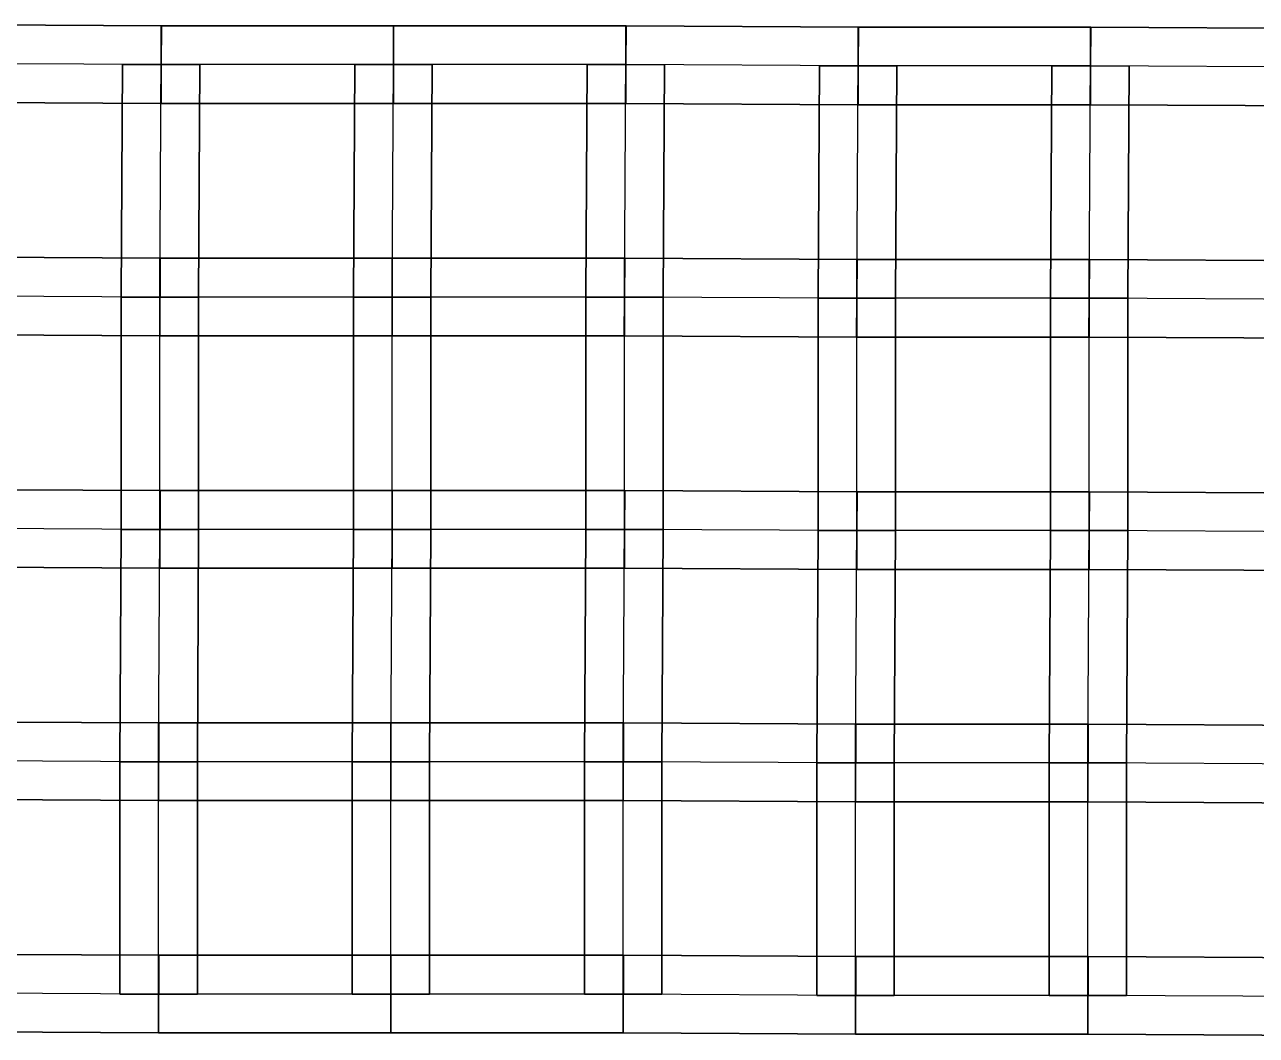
# Model space of a CAD drawing. Extents: x -300 to 609, y -118 to 2027.
# Drawn here: x -71.7 to 23.8, y -47.6 to 30.7 of the extents above; entities that cross this region are included whole.
import ezdxf

# ---------------------------------------------------------------- set-up
doc = ezdxf.new("R2010")
doc.units = 0

msp = doc.modelspace()

# ---------------------------------------------------------------- linework, layer by layer
at = {"layer": 'TUNNELS'}
for points in [[(-61.1167, 24.6, -1.5), (-61.0833, 30.6, -1.5), (-79.0833, 30.7, -1.5), (-79.1167, 24.7, -1.5)], [(-61.0833, 30.6, 1.5), (-61.1167, 24.6, 1.5), (-79.1167, 24.7, 1.5), (-79.0833, 30.7, 1.5)], [(-61.0833, 30.6, -1.5), (-61.0833, 30.6, 1.5), (-79.0833, 30.7, 1.5), (-79.0833, 30.7, -1.5)], [(-61.1167, 24.6, -1.5), (-61.0833, 30.6, -1.5), (-61.0833, 30.6, 1.5), (-61.1167, 24.6, 1.5)], [(-43.1, 24.6, -1.5), (-43.1, 30.6, -1.5), (-61.1, 30.6, -1.5), (-61.1, 24.6, -1.5)], [(-43.1, 30.6, -1.5), (-43.1, 30.6, 1.5), (-61.1, 30.6, 1.5), (-61.1, 30.6, -1.5)], [(-43.1, 30.6, 1.5), (-43.1, 24.6, 1.5), (-61.1, 24.6, 1.5), (-61.1, 30.6, 1.5)], [(-61.1, 24.6, -1.5), (-61.1, 24.6, 1.5), (-61.1, 30.6, 1.5), (-61.1, 30.6, -1.5)], [(-25.1, 24.6, -1.5), (-25.1, 30.6, -1.5), (-43.1, 30.6, -1.5), (-43.1, 24.6, -1.5)], [(-25.1, 30.6, -1.5), (-25.1, 30.6, 1.5), (-43.1, 30.6, 1.5), (-43.1, 30.6, -1.5)], [(-25.1, 30.6, 1.5), (-25.1, 24.6, 1.5), (-43.1, 24.6, 1.5), (-43.1, 30.6, 1.5)], [(-43.1, 24.6, -1.5), (-43.1, 24.6, 1.5), (-43.1, 30.6, 1.5), (-43.1, 30.6, -1.5)], [(-43.1, 24.6, -1.5), (-43.1, 30.6, -1.5), (-43.1, 30.6, 1.5), (-43.1, 24.6, 1.5)], [(-7.1167, 24.5, -1.5), (-7.0833, 30.5, -1.5), (-25.0833, 30.6, -1.5), (-25.1167, 24.6, -1.5)], [(-7.0833, 30.5, 1.5), (-7.1167, 24.5, 1.5), (-25.1167, 24.6, 1.5), (-25.0833, 30.6, 1.5)], [(-25.1167, 24.6, -1.5), (-25.1167, 24.6, 1.5), (-25.0833, 30.6, 1.5), (-25.0833, 30.6, -1.5)], [(-25.1, 24.6, -1.5), (-25.1, 30.6, -1.5), (-25.1, 30.6, 1.5), (-25.1, 24.6, 1.5)], [(-7.0833, 30.5, -1.5), (-7.0833, 30.5, 1.5), (-25.0833, 30.6, 1.5), (-25.0833, 30.6, -1.5)], [(-7.1167, 24.5, -1.5), (-7.0833, 30.5, -1.5), (-7.0833, 30.5, 1.5), (-7.1167, 24.5, 1.5)], [(10.9, 24.5, -1.5), (10.9, 30.5, -1.5), (-7.1, 30.5, -1.5), (-7.1, 24.5, -1.5)], [(10.9, 30.5, -1.5), (10.9, 30.5, 1.5), (-7.1, 30.5, 1.5), (-7.1, 30.5, -1.5)], [(10.9, 30.5, 1.5), (10.9, 24.5, 1.5), (-7.1, 24.5, 1.5), (-7.1, 30.5, 1.5)], [(-7.1, 24.5, -1.5), (-7.1, 24.5, 1.5), (-7.1, 30.5, 1.5), (-7.1, 30.5, -1.5)], [(28.8833, 24.4, -1.5), (28.9167, 30.4, -1.5), (10.9167, 30.5, -1.5), (10.8833, 24.5, -1.5)], [(28.9167, 30.4, 1.5), (28.8833, 24.4, 1.5), (10.8833, 24.5, 1.5), (10.9167, 30.5, 1.5)], [(10.8833, 24.5, -1.5), (10.8833, 24.5, 1.5), (10.9167, 30.5, 1.5), (10.9167, 30.5, -1.5)], [(10.9, 24.5, -1.5), (10.9, 30.5, -1.5), (10.9, 30.5, 1.5), (10.9, 24.5, 1.5)], [(28.9167, 30.4, -1.5), (28.9167, 30.4, 1.5), (10.9167, 30.5, 1.5), (10.9167, 30.5, -1.5)], [(-64.2, 9.6167, -1.5), (-58.2, 9.5833, -1.5), (-58.1, 27.5833, -1.5), (-64.1, 27.6167, -1.5)], [(-58.2, 9.5833, 1.5), (-64.2, 9.6167, 1.5), (-64.1, 27.6167, 1.5), (-58.1, 27.5833, 1.5)], [(-64.2, 9.6167, 1.5), (-64.2, 9.6167, -1.5), (-64.1, 27.6167, -1.5), (-64.1, 27.6167, 1.5)], [(-64.1, 27.6167, -1.5), (-64.1, 27.6167, 1.5), (-58.1, 27.5833, 1.5), (-58.1, 27.5833, -1.5)], [(-58.2, 9.5833, -1.5), (-58.2, 9.5833, 1.5), (-58.1, 27.5833, 1.5), (-58.1, 27.5833, -1.5)], [(-46.2, 9.6167, -1.5), (-40.2, 9.5833, -1.5), (-40.1, 27.5833, -1.5), (-46.1, 27.6167, -1.5)], [(-40.2, 9.5833, 1.5), (-46.2, 9.6167, 1.5), (-46.1, 27.6167, 1.5), (-40.1, 27.5833, 1.5)], [(-46.2, 9.6167, 1.5), (-46.2, 9.6167, -1.5), (-46.1, 27.6167, -1.5), (-46.1, 27.6167, 1.5)], [(-46.1, 27.6167, -1.5), (-46.1, 27.6167, 1.5), (-40.1, 27.5833, 1.5), (-40.1, 27.5833, -1.5)], [(-40.2, 9.5833, -1.5), (-40.2, 9.5833, 1.5), (-40.1, 27.5833, 1.5), (-40.1, 27.5833, -1.5)], [(-28.2, 9.6167, -1.5), (-22.2, 9.5833, -1.5), (-22.1, 27.5833, -1.5), (-28.1, 27.6167, -1.5)], [(-22.2, 9.5833, 1.5), (-28.2, 9.6167, 1.5), (-28.1, 27.6167, 1.5), (-22.1, 27.5833, 1.5)], [(-28.2, 9.6167, 1.5), (-28.2, 9.6167, -1.5), (-28.1, 27.6167, -1.5), (-28.1, 27.6167, 1.5)], [(-28.1, 27.6167, -1.5), (-28.1, 27.6167, 1.5), (-22.1, 27.5833, 1.5), (-22.1, 27.5833, -1.5)], [(-22.2, 9.5833, -1.5), (-22.2, 9.5833, 1.5), (-22.1, 27.5833, 1.5), (-22.1, 27.5833, -1.5)], [(-10.2, 9.5167, -1.5), (-4.2, 9.4833, -1.5), (-4.1, 27.4833, -1.5), (-10.1, 27.5167, -1.5)], [(-4.2, 9.4833, 1.5), (-10.2, 9.5167, 1.5), (-10.1, 27.5167, 1.5), (-4.1, 27.4833, 1.5)], [(-10.2, 9.5167, 1.5), (-10.2, 9.5167, -1.5), (-10.1, 27.5167, -1.5), (-10.1, 27.5167, 1.5)], [(-10.1, 27.5167, -1.5), (-10.1, 27.5167, 1.5), (-4.1, 27.4833, 1.5), (-4.1, 27.4833, -1.5)], [(-4.2, 9.4833, -1.5), (-4.2, 9.4833, 1.5), (-4.1, 27.4833, 1.5), (-4.1, 27.4833, -1.5)], [(7.8, 9.5167, -1.5), (13.8, 9.4833, -1.5), (13.9, 27.4833, -1.5), (7.9, 27.5167, -1.5)], [(13.8, 9.4833, 1.5), (7.8, 9.5167, 1.5), (7.9, 27.5167, 1.5), (13.9, 27.4833, 1.5)], [(7.8, 9.5167, 1.5), (7.8, 9.5167, -1.5), (7.9, 27.5167, -1.5), (7.9, 27.5167, 1.5)], [(7.9, 27.5167, -1.5), (7.9, 27.5167, 1.5), (13.9, 27.4833, 1.5), (13.9, 27.4833, -1.5)], [(13.8, 9.4833, -1.5), (13.8, 9.4833, 1.5), (13.9, 27.4833, 1.5), (13.9, 27.4833, -1.5)], [(-61.1167, 24.6, 1.5), (-61.1167, 24.6, -1.5), (-79.1167, 24.7, -1.5), (-79.1167, 24.7, 1.5)], [(-43.1, 24.6, 1.5), (-43.1, 24.6, -1.5), (-61.1, 24.6, -1.5), (-61.1, 24.6, 1.5)], [(-25.1, 24.6, 1.5), (-25.1, 24.6, -1.5), (-43.1, 24.6, -1.5), (-43.1, 24.6, 1.5)], [(-7.1167, 24.5, 1.5), (-7.1167, 24.5, -1.5), (-25.1167, 24.6, -1.5), (-25.1167, 24.6, 1.5)], [(10.9, 24.5, 1.5), (10.9, 24.5, -1.5), (-7.1, 24.5, -1.5), (-7.1, 24.5, 1.5)], [(28.8833, 24.4, 1.5), (28.8833, 24.4, -1.5), (10.8833, 24.5, -1.5), (10.8833, 24.5, 1.5)], [(-61.2167, 6.6, -1.5), (-61.1833, 12.6, -1.5), (-79.1833, 12.7, -1.5), (-79.2167, 6.7, -1.5)], [(-61.1833, 12.6, 1.5), (-61.2167, 6.6, 1.5), (-79.2167, 6.7, 1.5), (-79.1833, 12.7, 1.5)], [(-61.1833, 12.6, -1.5), (-61.1833, 12.6, 1.5), (-79.1833, 12.7, 1.5), (-79.1833, 12.7, -1.5)], [(-61.2167, 6.6, -1.5), (-61.1833, 12.6, -1.5), (-61.1833, 12.6, 1.5), (-61.2167, 6.6, 1.5)], [(-43.2, 6.6, -1.5), (-43.2, 12.6, -1.5), (-61.2, 12.6, -1.5), (-61.2, 6.6, -1.5)], [(-43.2, 12.6, -1.5), (-43.2, 12.6, 1.5), (-61.2, 12.6, 1.5), (-61.2, 12.6, -1.5)], [(-43.2, 12.6, 1.5), (-43.2, 6.6, 1.5), (-61.2, 6.6, 1.5), (-61.2, 12.6, 1.5)], [(-61.2, 6.6, -1.5), (-61.2, 6.6, 1.5), (-61.2, 12.6, 1.5), (-61.2, 12.6, -1.5)], [(-25.2, 6.6, -1.5), (-25.2, 12.6, -1.5), (-43.2, 12.6, -1.5), (-43.2, 6.6, -1.5)], [(-25.2, 12.6, -1.5), (-25.2, 12.6, 1.5), (-43.2, 12.6, 1.5), (-43.2, 12.6, -1.5)], [(-25.2, 12.6, 1.5), (-25.2, 6.6, 1.5), (-43.2, 6.6, 1.5), (-43.2, 12.6, 1.5)], [(-43.2, 6.6, -1.5), (-43.2, 6.6, 1.5), (-43.2, 12.6, 1.5), (-43.2, 12.6, -1.5)], [(-43.2, 6.6, -1.5), (-43.2, 12.6, -1.5), (-43.2, 12.6, 1.5), (-43.2, 6.6, 1.5)], [(-7.2167, 6.5, -1.5), (-7.1833, 12.5, -1.5), (-25.1833, 12.6, -1.5), (-25.2167, 6.6, -1.5)], [(-7.1833, 12.5, 1.5), (-7.2167, 6.5, 1.5), (-25.2167, 6.6, 1.5), (-25.1833, 12.6, 1.5)], [(-25.2167, 6.6, -1.5), (-25.2167, 6.6, 1.5), (-25.1833, 12.6, 1.5), (-25.1833, 12.6, -1.5)], [(-25.2, 6.6, -1.5), (-25.2, 12.6, -1.5), (-25.2, 12.6, 1.5), (-25.2, 6.6, 1.5)], [(-7.1833, 12.5, -1.5), (-7.1833, 12.5, 1.5), (-25.1833, 12.6, 1.5), (-25.1833, 12.6, -1.5)], [(-7.2167, 6.5, -1.5), (-7.1833, 12.5, -1.5), (-7.1833, 12.5, 1.5), (-7.2167, 6.5, 1.5)], [(10.8, 6.5, -1.5), (10.8, 12.5, -1.5), (-7.2, 12.5, -1.5), (-7.2, 6.5, -1.5)], [(10.8, 12.5, -1.5), (10.8, 12.5, 1.5), (-7.2, 12.5, 1.5), (-7.2, 12.5, -1.5)], [(10.8, 12.5, 1.5), (10.8, 6.5, 1.5), (-7.2, 6.5, 1.5), (-7.2, 12.5, 1.5)], [(-7.2, 6.5, -1.5), (-7.2, 6.5, 1.5), (-7.2, 12.5, 1.5), (-7.2, 12.5, -1.5)], [(28.7833, 6.4, -1.5), (28.8167, 12.4, -1.5), (10.8167, 12.5, -1.5), (10.7833, 6.5, -1.5)], [(28.8167, 12.4, 1.5), (28.7833, 6.4, 1.5), (10.7833, 6.5, 1.5), (10.8167, 12.5, 1.5)], [(10.7833, 6.5, -1.5), (10.7833, 6.5, 1.5), (10.8167, 12.5, 1.5), (10.8167, 12.5, -1.5)], [(10.8, 6.5, -1.5), (10.8, 12.5, -1.5), (10.8, 12.5, 1.5), (10.8, 6.5, 1.5)], [(28.8167, 12.4, -1.5), (28.8167, 12.4, 1.5), (10.8167, 12.5, 1.5), (10.8167, 12.5, -1.5)], [(-64.2, 9.6167, -1.5), (-58.2, 9.5833, -1.5), (-58.2, 9.5833, 1.5), (-64.2, 9.6167, 1.5)], [(-64.2, -8.4, -1.5), (-58.2, -8.4, -1.5), (-58.2, 9.6, -1.5), (-64.2, 9.6, -1.5)], [(-58.2, -8.4, 1.5), (-64.2, -8.4, 1.5), (-64.2, 9.6, 1.5), (-58.2, 9.6, 1.5)], [(-64.2, -8.4, 1.5), (-64.2, -8.4, -1.5), (-64.2, 9.6, -1.5), (-64.2, 9.6, 1.5)], [(-64.2, 9.6, -1.5), (-64.2, 9.6, 1.5), (-58.2, 9.6, 1.5), (-58.2, 9.6, -1.5)], [(-58.2, -8.4, -1.5), (-58.2, -8.4, 1.5), (-58.2, 9.6, 1.5), (-58.2, 9.6, -1.5)], [(-46.2, 9.6167, -1.5), (-40.2, 9.5833, -1.5), (-40.2, 9.5833, 1.5), (-46.2, 9.6167, 1.5)], [(-46.2, -8.4, -1.5), (-40.2, -8.4, -1.5), (-40.2, 9.6, -1.5), (-46.2, 9.6, -1.5)], [(-40.2, -8.4, 1.5), (-46.2, -8.4, 1.5), (-46.2, 9.6, 1.5), (-40.2, 9.6, 1.5)], [(-46.2, -8.4, 1.5), (-46.2, -8.4, -1.5), (-46.2, 9.6, -1.5), (-46.2, 9.6, 1.5)], [(-46.2, 9.6, -1.5), (-46.2, 9.6, 1.5), (-40.2, 9.6, 1.5), (-40.2, 9.6, -1.5)], [(-40.2, -8.4, -1.5), (-40.2, -8.4, 1.5), (-40.2, 9.6, 1.5), (-40.2, 9.6, -1.5)], [(-28.2, 9.6167, -1.5), (-22.2, 9.5833, -1.5), (-22.2, 9.5833, 1.5), (-28.2, 9.6167, 1.5)], [(-28.2, -8.4, -1.5), (-22.2, -8.4, -1.5), (-22.2, 9.6, -1.5), (-28.2, 9.6, -1.5)], [(-22.2, -8.4, 1.5), (-28.2, -8.4, 1.5), (-28.2, 9.6, 1.5), (-22.2, 9.6, 1.5)], [(-28.2, -8.4, 1.5), (-28.2, -8.4, -1.5), (-28.2, 9.6, -1.5), (-28.2, 9.6, 1.5)], [(-28.2, 9.6, -1.5), (-28.2, 9.6, 1.5), (-22.2, 9.6, 1.5), (-22.2, 9.6, -1.5)], [(-22.2, -8.4, -1.5), (-22.2, -8.4, 1.5), (-22.2, 9.6, 1.5), (-22.2, 9.6, -1.5)], [(-10.2, 9.5167, -1.5), (-4.2, 9.4833, -1.5), (-4.2, 9.4833, 1.5), (-10.2, 9.5167, 1.5)], [(-10.2, -8.5, -1.5), (-4.2, -8.5, -1.5), (-4.2, 9.5, -1.5), (-10.2, 9.5, -1.5)], [(-4.2, -8.5, 1.5), (-10.2, -8.5, 1.5), (-10.2, 9.5, 1.5), (-4.2, 9.5, 1.5)], [(-10.2, -8.5, 1.5), (-10.2, -8.5, -1.5), (-10.2, 9.5, -1.5), (-10.2, 9.5, 1.5)], [(-10.2, 9.5, -1.5), (-10.2, 9.5, 1.5), (-4.2, 9.5, 1.5), (-4.2, 9.5, -1.5)], [(-4.2, -8.5, -1.5), (-4.2, -8.5, 1.5), (-4.2, 9.5, 1.5), (-4.2, 9.5, -1.5)], [(7.8, 9.5167, -1.5), (13.8, 9.4833, -1.5), (13.8, 9.4833, 1.5), (7.8, 9.5167, 1.5)], [(7.8, -8.5, -1.5), (13.8, -8.5, -1.5), (13.8, 9.5, -1.5), (7.8, 9.5, -1.5)], [(13.8, -8.5, 1.5), (7.8, -8.5, 1.5), (7.8, 9.5, 1.5), (13.8, 9.5, 1.5)], [(7.8, -8.5, 1.5), (7.8, -8.5, -1.5), (7.8, 9.5, -1.5), (7.8, 9.5, 1.5)], [(7.8, 9.5, -1.5), (7.8, 9.5, 1.5), (13.8, 9.5, 1.5), (13.8, 9.5, -1.5)], [(13.8, -8.5, -1.5), (13.8, -8.5, 1.5), (13.8, 9.5, 1.5), (13.8, 9.5, -1.5)], [(-61.2167, 6.6, 1.5), (-61.2167, 6.6, -1.5), (-79.2167, 6.7, -1.5), (-79.2167, 6.7, 1.5)], [(-43.2, 6.6, 1.5), (-43.2, 6.6, -1.5), (-61.2, 6.6, -1.5), (-61.2, 6.6, 1.5)], [(-25.2, 6.6, 1.5), (-25.2, 6.6, -1.5), (-43.2, 6.6, -1.5), (-43.2, 6.6, 1.5)], [(-7.2167, 6.5, 1.5), (-7.2167, 6.5, -1.5), (-25.2167, 6.6, -1.5), (-25.2167, 6.6, 1.5)], [(10.8, 6.5, 1.5), (10.8, 6.5, -1.5), (-7.2, 6.5, -1.5), (-7.2, 6.5, 1.5)], [(28.7833, 6.4, 1.5), (28.7833, 6.4, -1.5), (10.7833, 6.5, -1.5), (10.7833, 6.5, 1.5)], [(-61.2167, -11.4, -1.5), (-61.1833, -5.4, -1.5), (-79.1833, -5.3, -1.5), (-79.2167, -11.3, -1.5)], [(-61.1833, -5.4, 1.5), (-61.2167, -11.4, 1.5), (-79.2167, -11.3, 1.5), (-79.1833, -5.3, 1.5)], [(-61.1833, -5.4, -1.5), (-61.1833, -5.4, 1.5), (-79.1833, -5.3, 1.5), (-79.1833, -5.3, -1.5)], [(-61.2167, -11.4, -1.5), (-61.1833, -5.4, -1.5), (-61.1833, -5.4, 1.5), (-61.2167, -11.4, 1.5)], [(-43.2, -11.4, -1.5), (-43.2, -5.4, -1.5), (-61.2, -5.4, -1.5), (-61.2, -11.4, -1.5)], [(-43.2, -5.4, -1.5), (-43.2, -5.4, 1.5), (-61.2, -5.4, 1.5), (-61.2, -5.4, -1.5)], [(-43.2, -5.4, 1.5), (-43.2, -11.4, 1.5), (-61.2, -11.4, 1.5), (-61.2, -5.4, 1.5)], [(-61.2, -11.4, -1.5), (-61.2, -11.4, 1.5), (-61.2, -5.4, 1.5), (-61.2, -5.4, -1.5)], [(-25.2, -11.4, -1.5), (-25.2, -5.4, -1.5), (-43.2, -5.4, -1.5), (-43.2, -11.4, -1.5)], [(-25.2, -5.4, -1.5), (-25.2, -5.4, 1.5), (-43.2, -5.4, 1.5), (-43.2, -5.4, -1.5)], [(-25.2, -5.4, 1.5), (-25.2, -11.4, 1.5), (-43.2, -11.4, 1.5), (-43.2, -5.4, 1.5)], [(-43.2, -11.4, -1.5), (-43.2, -11.4, 1.5), (-43.2, -5.4, 1.5), (-43.2, -5.4, -1.5)], [(-43.2, -11.4, -1.5), (-43.2, -5.4, -1.5), (-43.2, -5.4, 1.5), (-43.2, -11.4, 1.5)], [(-7.2167, -11.5, -1.5), (-7.1833, -5.5, -1.5), (-25.1833, -5.4, -1.5), (-25.2167, -11.4, -1.5)], [(-7.1833, -5.5, 1.5), (-7.2167, -11.5, 1.5), (-25.2167, -11.4, 1.5), (-25.1833, -5.4, 1.5)], [(-25.2167, -11.4, -1.5), (-25.2167, -11.4, 1.5), (-25.1833, -5.4, 1.5), (-25.1833, -5.4, -1.5)], [(-25.2, -11.4, -1.5), (-25.2, -5.4, -1.5), (-25.2, -5.4, 1.5), (-25.2, -11.4, 1.5)], [(-7.1833, -5.5, -1.5), (-7.1833, -5.5, 1.5), (-25.1833, -5.4, 1.5), (-25.1833, -5.4, -1.5)], [(-7.2167, -11.5, -1.5), (-7.1833, -5.5, -1.5), (-7.1833, -5.5, 1.5), (-7.2167, -11.5, 1.5)], [(10.8, -11.5, -1.5), (10.8, -5.5, -1.5), (-7.2, -5.5, -1.5), (-7.2, -11.5, -1.5)], [(10.8, -5.5, -1.5), (10.8, -5.5, 1.5), (-7.2, -5.5, 1.5), (-7.2, -5.5, -1.5)], [(10.8, -5.5, 1.5), (10.8, -11.5, 1.5), (-7.2, -11.5, 1.5), (-7.2, -5.5, 1.5)], [(-7.2, -11.5, -1.5), (-7.2, -11.5, 1.5), (-7.2, -5.5, 1.5), (-7.2, -5.5, -1.5)], [(28.7833, -11.6, -1.5), (28.8167, -5.6, -1.5), (10.8167, -5.5, -1.5), (10.7833, -11.5, -1.5)], [(28.8167, -5.6, 1.5), (28.7833, -11.6, 1.5), (10.7833, -11.5, 1.5), (10.8167, -5.5, 1.5)], [(10.7833, -11.5, -1.5), (10.7833, -11.5, 1.5), (10.8167, -5.5, 1.5), (10.8167, -5.5, -1.5)], [(10.8, -11.5, -1.5), (10.8, -5.5, -1.5), (10.8, -5.5, 1.5), (10.8, -11.5, 1.5)], [(28.8167, -5.6, -1.5), (28.8167, -5.6, 1.5), (10.8167, -5.5, 1.5), (10.8167, -5.5, -1.5)], [(-64.3, -26.3833, -1.5), (-58.3, -26.4167, -1.5), (-58.2, -8.4167, -1.5), (-64.2, -8.3833, -1.5)], [(-58.3, -26.4167, 1.5), (-64.3, -26.3833, 1.5), (-64.2, -8.3833, 1.5), (-58.2, -8.4167, 1.5)], [(-64.3, -26.3833, 1.5), (-64.3, -26.3833, -1.5), (-64.2, -8.3833, -1.5), (-64.2, -8.3833, 1.5)], [(-64.2, -8.3833, -1.5), (-64.2, -8.3833, 1.5), (-58.2, -8.4167, 1.5), (-58.2, -8.4167, -1.5)], [(-64.2, -8.4, -1.5), (-58.2, -8.4, -1.5), (-58.2, -8.4, 1.5), (-64.2, -8.4, 1.5)], [(-58.3, -26.4167, -1.5), (-58.3, -26.4167, 1.5), (-58.2, -8.4167, 1.5), (-58.2, -8.4167, -1.5)], [(-46.3, -26.3833, -1.5), (-40.3, -26.4167, -1.5), (-40.2, -8.4167, -1.5), (-46.2, -8.3833, -1.5)], [(-40.3, -26.4167, 1.5), (-46.3, -26.3833, 1.5), (-46.2, -8.3833, 1.5), (-40.2, -8.4167, 1.5)], [(-46.3, -26.3833, 1.5), (-46.3, -26.3833, -1.5), (-46.2, -8.3833, -1.5), (-46.2, -8.3833, 1.5)], [(-46.2, -8.3833, -1.5), (-46.2, -8.3833, 1.5), (-40.2, -8.4167, 1.5), (-40.2, -8.4167, -1.5)], [(-46.2, -8.4, -1.5), (-40.2, -8.4, -1.5), (-40.2, -8.4, 1.5), (-46.2, -8.4, 1.5)], [(-40.3, -26.4167, -1.5), (-40.3, -26.4167, 1.5), (-40.2, -8.4167, 1.5), (-40.2, -8.4167, -1.5)], [(-28.3, -26.3833, -1.5), (-22.3, -26.4167, -1.5), (-22.2, -8.4167, -1.5), (-28.2, -8.3833, -1.5)], [(-22.3, -26.4167, 1.5), (-28.3, -26.3833, 1.5), (-28.2, -8.3833, 1.5), (-22.2, -8.4167, 1.5)], [(-28.3, -26.3833, 1.5), (-28.3, -26.3833, -1.5), (-28.2, -8.3833, -1.5), (-28.2, -8.3833, 1.5)], [(-28.2, -8.3833, -1.5), (-28.2, -8.3833, 1.5), (-22.2, -8.4167, 1.5), (-22.2, -8.4167, -1.5)], [(-28.2, -8.4, -1.5), (-22.2, -8.4, -1.5), (-22.2, -8.4, 1.5), (-28.2, -8.4, 1.5)], [(-22.3, -26.4167, -1.5), (-22.3, -26.4167, 1.5), (-22.2, -8.4167, 1.5), (-22.2, -8.4167, -1.5)], [(-10.3, -26.4833, -1.5), (-4.3, -26.5167, -1.5), (-4.2, -8.5167, -1.5), (-10.2, -8.4833, -1.5)], [(-4.3, -26.5167, 1.5), (-10.3, -26.4833, 1.5), (-10.2, -8.4833, 1.5), (-4.2, -8.5167, 1.5)], [(-10.3, -26.4833, 1.5), (-10.3, -26.4833, -1.5), (-10.2, -8.4833, -1.5), (-10.2, -8.4833, 1.5)], [(-10.2, -8.4833, -1.5), (-10.2, -8.4833, 1.5), (-4.2, -8.5167, 1.5), (-4.2, -8.5167, -1.5)], [(-10.2, -8.5, -1.5), (-4.2, -8.5, -1.5), (-4.2, -8.5, 1.5), (-10.2, -8.5, 1.5)], [(-4.3, -26.5167, -1.5), (-4.3, -26.5167, 1.5), (-4.2, -8.5167, 1.5), (-4.2, -8.5167, -1.5)], [(7.7, -26.4833, -1.5), (13.7, -26.5167, -1.5), (13.8, -8.5167, -1.5), (7.8, -8.4833, -1.5)], [(13.7, -26.5167, 1.5), (7.7, -26.4833, 1.5), (7.8, -8.4833, 1.5), (13.8, -8.5167, 1.5)], [(7.7, -26.4833, 1.5), (7.7, -26.4833, -1.5), (7.8, -8.4833, -1.5), (7.8, -8.4833, 1.5)], [(7.8, -8.4833, -1.5), (7.8, -8.4833, 1.5), (13.8, -8.5167, 1.5), (13.8, -8.5167, -1.5)], [(7.8, -8.5, -1.5), (13.8, -8.5, -1.5), (13.8, -8.5, 1.5), (7.8, -8.5, 1.5)], [(13.7, -26.5167, -1.5), (13.7, -26.5167, 1.5), (13.8, -8.5167, 1.5), (13.8, -8.5167, -1.5)], [(-61.2167, -11.4, 1.5), (-61.2167, -11.4, -1.5), (-79.2167, -11.3, -1.5), (-79.2167, -11.3, 1.5)], [(-43.2, -11.4, 1.5), (-43.2, -11.4, -1.5), (-61.2, -11.4, -1.5), (-61.2, -11.4, 1.5)], [(-25.2, -11.4, 1.5), (-25.2, -11.4, -1.5), (-43.2, -11.4, -1.5), (-43.2, -11.4, 1.5)], [(-7.2167, -11.5, 1.5), (-7.2167, -11.5, -1.5), (-25.2167, -11.4, -1.5), (-25.2167, -11.4, 1.5)], [(10.8, -11.5, 1.5), (10.8, -11.5, -1.5), (-7.2, -11.5, -1.5), (-7.2, -11.5, 1.5)], [(28.7833, -11.6, 1.5), (28.7833, -11.6, -1.5), (10.7833, -11.5, -1.5), (10.7833, -11.5, 1.5)], [(-61.3167, -29.4, -1.5), (-61.2833, -23.4, -1.5), (-79.2833, -23.3, -1.5), (-79.3167, -29.3, -1.5)], [(-61.2833, -23.4, 1.5), (-61.3167, -29.4, 1.5), (-79.3167, -29.3, 1.5), (-79.2833, -23.3, 1.5)], [(-61.2833, -23.4, -1.5), (-61.2833, -23.4, 1.5), (-79.2833, -23.3, 1.5), (-79.2833, -23.3, -1.5)], [(-61.3167, -29.4, -1.5), (-61.2833, -23.4, -1.5), (-61.2833, -23.4, 1.5), (-61.3167, -29.4, 1.5)], [(-43.3, -29.4, -1.5), (-43.3, -23.4, -1.5), (-61.3, -23.4, -1.5), (-61.3, -29.4, -1.5)], [(-43.3, -23.4, -1.5), (-43.3, -23.4, 1.5), (-61.3, -23.4, 1.5), (-61.3, -23.4, -1.5)], [(-43.3, -23.4, 1.5), (-43.3, -29.4, 1.5), (-61.3, -29.4, 1.5), (-61.3, -23.4, 1.5)], [(-61.3, -29.4, -1.5), (-61.3, -29.4, 1.5), (-61.3, -23.4, 1.5), (-61.3, -23.4, -1.5)], [(-25.3, -29.4, -1.5), (-25.3, -23.4, -1.5), (-43.3, -23.4, -1.5), (-43.3, -29.4, -1.5)], [(-25.3, -23.4, -1.5), (-25.3, -23.4, 1.5), (-43.3, -23.4, 1.5), (-43.3, -23.4, -1.5)], [(-25.3, -23.4, 1.5), (-25.3, -29.4, 1.5), (-43.3, -29.4, 1.5), (-43.3, -23.4, 1.5)], [(-43.3, -29.4, -1.5), (-43.3, -29.4, 1.5), (-43.3, -23.4, 1.5), (-43.3, -23.4, -1.5)], [(-43.3, -29.4, -1.5), (-43.3, -23.4, -1.5), (-43.3, -23.4, 1.5), (-43.3, -29.4, 1.5)], [(-7.3167, -29.5, -1.5), (-7.2833, -23.5, -1.5), (-25.2833, -23.4, -1.5), (-25.3167, -29.4, -1.5)], [(-7.2833, -23.5, 1.5), (-7.3167, -29.5, 1.5), (-25.3167, -29.4, 1.5), (-25.2833, -23.4, 1.5)], [(-25.3167, -29.4, -1.5), (-25.3167, -29.4, 1.5), (-25.2833, -23.4, 1.5), (-25.2833, -23.4, -1.5)], [(-25.3, -29.4, -1.5), (-25.3, -23.4, -1.5), (-25.3, -23.4, 1.5), (-25.3, -29.4, 1.5)], [(-7.2833, -23.5, -1.5), (-7.2833, -23.5, 1.5), (-25.2833, -23.4, 1.5), (-25.2833, -23.4, -1.5)], [(-7.3167, -29.5, -1.5), (-7.2833, -23.5, -1.5), (-7.2833, -23.5, 1.5), (-7.3167, -29.5, 1.5)], [(10.7, -29.5, -1.5), (10.7, -23.5, -1.5), (-7.3, -23.5, -1.5), (-7.3, -29.5, -1.5)], [(10.7, -23.5, -1.5), (10.7, -23.5, 1.5), (-7.3, -23.5, 1.5), (-7.3, -23.5, -1.5)], [(10.7, -23.5, 1.5), (10.7, -29.5, 1.5), (-7.3, -29.5, 1.5), (-7.3, -23.5, 1.5)], [(-7.3, -29.5, -1.5), (-7.3, -29.5, 1.5), (-7.3, -23.5, 1.5), (-7.3, -23.5, -1.5)], [(28.6833, -29.6, -1.5), (28.7167, -23.6, -1.5), (10.7167, -23.5, -1.5), (10.6833, -29.5, -1.5)], [(28.7167, -23.6, 1.5), (28.6833, -29.6, 1.5), (10.6833, -29.5, 1.5), (10.7167, -23.5, 1.5)], [(10.6833, -29.5, -1.5), (10.6833, -29.5, 1.5), (10.7167, -23.5, 1.5), (10.7167, -23.5, -1.5)], [(10.7, -29.5, -1.5), (10.7, -23.5, -1.5), (10.7, -23.5, 1.5), (10.7, -29.5, 1.5)], [(28.7167, -23.6, -1.5), (28.7167, -23.6, 1.5), (10.7167, -23.5, 1.5), (10.7167, -23.5, -1.5)], [(-64.3, -26.3833, -1.5), (-58.3, -26.4167, -1.5), (-58.3, -26.4167, 1.5), (-64.3, -26.3833, 1.5)], [(-64.3, -44.4, -1.5), (-58.3, -44.4, -1.5), (-58.3, -26.4, -1.5), (-64.3, -26.4, -1.5)], [(-58.3, -44.4, 1.5), (-64.3, -44.4, 1.5), (-64.3, -26.4, 1.5), (-58.3, -26.4, 1.5)], [(-64.3, -44.4, 1.5), (-64.3, -44.4, -1.5), (-64.3, -26.4, -1.5), (-64.3, -26.4, 1.5)], [(-64.3, -26.4, -1.5), (-64.3, -26.4, 1.5), (-58.3, -26.4, 1.5), (-58.3, -26.4, -1.5)], [(-58.3, -44.4, -1.5), (-58.3, -44.4, 1.5), (-58.3, -26.4, 1.5), (-58.3, -26.4, -1.5)], [(-46.3, -26.3833, -1.5), (-40.3, -26.4167, -1.5), (-40.3, -26.4167, 1.5), (-46.3, -26.3833, 1.5)], [(-46.3, -44.4, -1.5), (-40.3, -44.4, -1.5), (-40.3, -26.4, -1.5), (-46.3, -26.4, -1.5)], [(-40.3, -44.4, 1.5), (-46.3, -44.4, 1.5), (-46.3, -26.4, 1.5), (-40.3, -26.4, 1.5)], [(-46.3, -44.4, 1.5), (-46.3, -44.4, -1.5), (-46.3, -26.4, -1.5), (-46.3, -26.4, 1.5)], [(-46.3, -26.4, -1.5), (-46.3, -26.4, 1.5), (-40.3, -26.4, 1.5), (-40.3, -26.4, -1.5)], [(-40.3, -44.4, -1.5), (-40.3, -44.4, 1.5), (-40.3, -26.4, 1.5), (-40.3, -26.4, -1.5)], [(-28.3, -26.3833, -1.5), (-22.3, -26.4167, -1.5), (-22.3, -26.4167, 1.5), (-28.3, -26.3833, 1.5)], [(-28.3, -44.4, -1.5), (-22.3, -44.4, -1.5), (-22.3, -26.4, -1.5), (-28.3, -26.4, -1.5)], [(-22.3, -44.4, 1.5), (-28.3, -44.4, 1.5), (-28.3, -26.4, 1.5), (-22.3, -26.4, 1.5)], [(-28.3, -44.4, 1.5), (-28.3, -44.4, -1.5), (-28.3, -26.4, -1.5), (-28.3, -26.4, 1.5)], [(-28.3, -26.4, -1.5), (-28.3, -26.4, 1.5), (-22.3, -26.4, 1.5), (-22.3, -26.4, -1.5)], [(-22.3, -44.4, -1.5), (-22.3, -44.4, 1.5), (-22.3, -26.4, 1.5), (-22.3, -26.4, -1.5)], [(-10.3, -26.4833, -1.5), (-4.3, -26.5167, -1.5), (-4.3, -26.5167, 1.5), (-10.3, -26.4833, 1.5)], [(-10.3, -44.5, -1.5), (-4.3, -44.5, -1.5), (-4.3, -26.5, -1.5), (-10.3, -26.5, -1.5)], [(-4.3, -44.5, 1.5), (-10.3, -44.5, 1.5), (-10.3, -26.5, 1.5), (-4.3, -26.5, 1.5)], [(-10.3, -44.5, 1.5), (-10.3, -44.5, -1.5), (-10.3, -26.5, -1.5), (-10.3, -26.5, 1.5)], [(-10.3, -26.5, -1.5), (-10.3, -26.5, 1.5), (-4.3, -26.5, 1.5), (-4.3, -26.5, -1.5)], [(-4.3, -44.5, -1.5), (-4.3, -44.5, 1.5), (-4.3, -26.5, 1.5), (-4.3, -26.5, -1.5)], [(7.7, -26.4833, -1.5), (13.7, -26.5167, -1.5), (13.7, -26.5167, 1.5), (7.7, -26.4833, 1.5)], [(7.7, -44.5, -1.5), (13.7, -44.5, -1.5), (13.7, -26.5, -1.5), (7.7, -26.5, -1.5)], [(13.7, -44.5, 1.5), (7.7, -44.5, 1.5), (7.7, -26.5, 1.5), (13.7, -26.5, 1.5)], [(7.7, -44.5, 1.5), (7.7, -44.5, -1.5), (7.7, -26.5, -1.5), (7.7, -26.5, 1.5)], [(7.7, -26.5, -1.5), (7.7, -26.5, 1.5), (13.7, -26.5, 1.5), (13.7, -26.5, -1.5)], [(13.7, -44.5, -1.5), (13.7, -44.5, 1.5), (13.7, -26.5, 1.5), (13.7, -26.5, -1.5)], [(-61.3167, -29.4, 1.5), (-61.3167, -29.4, -1.5), (-79.3167, -29.3, -1.5), (-79.3167, -29.3, 1.5)], [(-43.3, -29.4, 1.5), (-43.3, -29.4, -1.5), (-61.3, -29.4, -1.5), (-61.3, -29.4, 1.5)], [(-25.3, -29.4, 1.5), (-25.3, -29.4, -1.5), (-43.3, -29.4, -1.5), (-43.3, -29.4, 1.5)], [(-7.3167, -29.5, 1.5), (-7.3167, -29.5, -1.5), (-25.3167, -29.4, -1.5), (-25.3167, -29.4, 1.5)], [(10.7, -29.5, 1.5), (10.7, -29.5, -1.5), (-7.3, -29.5, -1.5), (-7.3, -29.5, 1.5)], [(28.6833, -29.6, 1.5), (28.6833, -29.6, -1.5), (10.6833, -29.5, -1.5), (10.6833, -29.5, 1.5)], [(-61.3167, -47.4, -1.5), (-61.2833, -41.4, -1.5), (-79.2833, -41.3, -1.5), (-79.3167, -47.3, -1.5)], [(-61.2833, -41.4, 1.5), (-61.3167, -47.4, 1.5), (-79.3167, -47.3, 1.5), (-79.2833, -41.3, 1.5)], [(-61.2833, -41.4, -1.5), (-61.2833, -41.4, 1.5), (-79.2833, -41.3, 1.5), (-79.2833, -41.3, -1.5)], [(-61.3167, -47.4, -1.5), (-61.2833, -41.4, -1.5), (-61.2833, -41.4, 1.5), (-61.3167, -47.4, 1.5)], [(-43.3, -47.4, -1.5), (-43.3, -41.4, -1.5), (-61.3, -41.4, -1.5), (-61.3, -47.4, -1.5)], [(-43.3, -41.4, -1.5), (-43.3, -41.4, 1.5), (-61.3, -41.4, 1.5), (-61.3, -41.4, -1.5)], [(-43.3, -41.4, 1.5), (-43.3, -47.4, 1.5), (-61.3, -47.4, 1.5), (-61.3, -41.4, 1.5)], [(-61.3, -47.4, -1.5), (-61.3, -47.4, 1.5), (-61.3, -41.4, 1.5), (-61.3, -41.4, -1.5)], [(-25.3, -47.4, -1.5), (-25.3, -41.4, -1.5), (-43.3, -41.4, -1.5), (-43.3, -47.4, -1.5)], [(-25.3, -41.4, -1.5), (-25.3, -41.4, 1.5), (-43.3, -41.4, 1.5), (-43.3, -41.4, -1.5)], [(-25.3, -41.4, 1.5), (-25.3, -47.4, 1.5), (-43.3, -47.4, 1.5), (-43.3, -41.4, 1.5)], [(-43.3, -47.4, -1.5), (-43.3, -47.4, 1.5), (-43.3, -41.4, 1.5), (-43.3, -41.4, -1.5)], [(-43.3, -47.4, -1.5), (-43.3, -41.4, -1.5), (-43.3, -41.4, 1.5), (-43.3, -47.4, 1.5)], [(-7.3167, -47.5, -1.5), (-7.2833, -41.5, -1.5), (-25.2833, -41.4, -1.5), (-25.3167, -47.4, -1.5)], [(-7.2833, -41.5, 1.5), (-7.3167, -47.5, 1.5), (-25.3167, -47.4, 1.5), (-25.2833, -41.4, 1.5)], [(-25.3167, -47.4, -1.5), (-25.3167, -47.4, 1.5), (-25.2833, -41.4, 1.5), (-25.2833, -41.4, -1.5)], [(-25.3, -47.4, -1.5), (-25.3, -41.4, -1.5), (-25.3, -41.4, 1.5), (-25.3, -47.4, 1.5)], [(-7.2833, -41.5, -1.5), (-7.2833, -41.5, 1.5), (-25.2833, -41.4, 1.5), (-25.2833, -41.4, -1.5)], [(-7.3167, -47.5, -1.5), (-7.2833, -41.5, -1.5), (-7.2833, -41.5, 1.5), (-7.3167, -47.5, 1.5)], [(10.7, -47.5, -1.5), (10.7, -41.5, -1.5), (-7.3, -41.5, -1.5), (-7.3, -47.5, -1.5)], [(10.7, -41.5, -1.5), (10.7, -41.5, 1.5), (-7.3, -41.5, 1.5), (-7.3, -41.5, -1.5)], [(10.7, -41.5, 1.5), (10.7, -47.5, 1.5), (-7.3, -47.5, 1.5), (-7.3, -41.5, 1.5)], [(-7.3, -47.5, -1.5), (-7.3, -47.5, 1.5), (-7.3, -41.5, 1.5), (-7.3, -41.5, -1.5)], [(28.6833, -47.6, -1.5), (28.7167, -41.6, -1.5), (10.7167, -41.5, -1.5), (10.6833, -47.5, -1.5)], [(28.7167, -41.6, 1.5), (28.6833, -47.6, 1.5), (10.6833, -47.5, 1.5), (10.7167, -41.5, 1.5)], [(10.6833, -47.5, -1.5), (10.6833, -47.5, 1.5), (10.7167, -41.5, 1.5), (10.7167, -41.5, -1.5)], [(10.7, -47.5, -1.5), (10.7, -41.5, -1.5), (10.7, -41.5, 1.5), (10.7, -47.5, 1.5)], [(28.7167, -41.6, -1.5), (28.7167, -41.6, 1.5), (10.7167, -41.5, 1.5), (10.7167, -41.5, -1.5)], [(-64.3, -44.4, -1.5), (-58.3, -44.4, -1.5), (-58.3, -44.4, 1.5), (-64.3, -44.4, 1.5)], [(-46.3, -44.4, -1.5), (-40.3, -44.4, -1.5), (-40.3, -44.4, 1.5), (-46.3, -44.4, 1.5)], [(-28.3, -44.4, -1.5), (-22.3, -44.4, -1.5), (-22.3, -44.4, 1.5), (-28.3, -44.4, 1.5)], [(-10.3, -44.5, -1.5), (-4.3, -44.5, -1.5), (-4.3, -44.5, 1.5), (-10.3, -44.5, 1.5)], [(7.7, -44.5, -1.5), (13.7, -44.5, -1.5), (13.7, -44.5, 1.5), (7.7, -44.5, 1.5)], [(-61.3167, -47.4, 1.5), (-61.3167, -47.4, -1.5), (-79.3167, -47.3, -1.5), (-79.3167, -47.3, 1.5)], [(-43.3, -47.4, 1.5), (-43.3, -47.4, -1.5), (-61.3, -47.4, -1.5), (-61.3, -47.4, 1.5)], [(-25.3, -47.4, 1.5), (-25.3, -47.4, -1.5), (-43.3, -47.4, -1.5), (-43.3, -47.4, 1.5)], [(-7.3167, -47.5, 1.5), (-7.3167, -47.5, -1.5), (-25.3167, -47.4, -1.5), (-25.3167, -47.4, 1.5)], [(10.7, -47.5, 1.5), (10.7, -47.5, -1.5), (-7.3, -47.5, -1.5), (-7.3, -47.5, 1.5)], [(28.6833, -47.6, 1.5), (28.6833, -47.6, -1.5), (10.6833, -47.5, -1.5), (10.6833, -47.5, 1.5)]]:
    msp.add_3dface(points, dxfattribs=at)
at = {"layer": 'TUNNELS_CL'}
for points in [[(-61.1, 27.6, 0), (-79.1, 27.7, 0)], [(-61.2, 9.6, 0), (-61.1, 27.6, 0)], [(-43.1, 27.6, 0), (-61.1, 27.6, 0)], [(-43.2, 9.6, 0), (-43.1, 27.6, 0)], [(-25.1, 27.6, 0), (-43.1, 27.6, 0)], [(-25.2, 9.6, 0), (-25.1, 27.6, 0)], [(-7.1, 27.5, 0), (-25.1, 27.6, 0)], [(-7.2, 9.5, 0), (-7.1, 27.5, 0)], [(10.9, 27.5, 0), (-7.1, 27.5, 0)], [(10.8, 9.5, 0), (10.9, 27.5, 0)], [(28.9, 27.4, 0), (10.9, 27.5, 0)], [(-61.2, 9.6, 0), (-79.2, 9.7, 0)], [(-43.2, 9.6, 0), (-61.2, 9.6, 0)], [(-61.2, -8.4, 0), (-61.2, 9.6, 0)], [(-25.2, 9.6, 0), (-43.2, 9.6, 0)], [(-43.2, -8.4, 0), (-43.2, 9.6, 0)], [(-7.2, 9.5, 0), (-25.2, 9.6, 0)], [(-25.2, -8.4, 0), (-25.2, 9.6, 0)], [(10.8, 9.5, 0), (-7.2, 9.5, 0)], [(-7.2, -8.5, 0), (-7.2, 9.5, 0)], [(28.8, 9.4, 0), (10.8, 9.5, 0)], [(10.8, -8.5, 0), (10.8, 9.5, 0)], [(-61.2, -8.4, 0), (-79.2, -8.3, 0)], [(-61.3, -26.4, 0), (-61.2, -8.4, 0)], [(-43.2, -8.4, 0), (-61.2, -8.4, 0)], [(-43.3, -26.4, 0), (-43.2, -8.4, 0)], [(-25.2, -8.4, 0), (-43.2, -8.4, 0)], [(-25.3, -26.4, 0), (-25.2, -8.4, 0)], [(-7.2, -8.5, 0), (-25.2, -8.4, 0)], [(-7.3, -26.5, 0), (-7.2, -8.5, 0)], [(10.8, -8.5, 0), (-7.2, -8.5, 0)], [(10.7, -26.5, 0), (10.8, -8.5, 0)], [(28.8, -8.6, 0), (10.8, -8.5, 0)], [(-61.3, -26.4, 0), (-79.3, -26.3, 0)], [(-43.3, -26.4, 0), (-61.3, -26.4, 0)], [(-61.3, -44.4, 0), (-61.3, -26.4, 0)], [(-25.3, -26.4, 0), (-43.3, -26.4, 0)], [(-43.3, -44.4, 0), (-43.3, -26.4, 0)], [(-7.3, -26.5, 0), (-25.3, -26.4, 0)], [(-25.3, -44.4, 0), (-25.3, -26.4, 0)], [(10.7, -26.5, 0), (-7.3, -26.5, 0)], [(-7.3, -44.5, 0), (-7.3, -26.5, 0)], [(28.7, -26.6, 0), (10.7, -26.5, 0)], [(10.7, -44.5, 0), (10.7, -26.5, 0)], [(-61.3, -44.4, 0), (-79.3, -44.3, 0)], [(-43.3, -44.4, 0), (-61.3, -44.4, 0)], [(-25.3, -44.4, 0), (-43.3, -44.4, 0)], [(-7.3, -44.5, 0), (-25.3, -44.4, 0)], [(10.7, -44.5, 0), (-7.3, -44.5, 0)], [(28.7, -44.6, 0), (10.7, -44.5, 0)]]:
    msp.add_polyline3d(points, dxfattribs=at)

doc.saveas('drawing.dxf')
